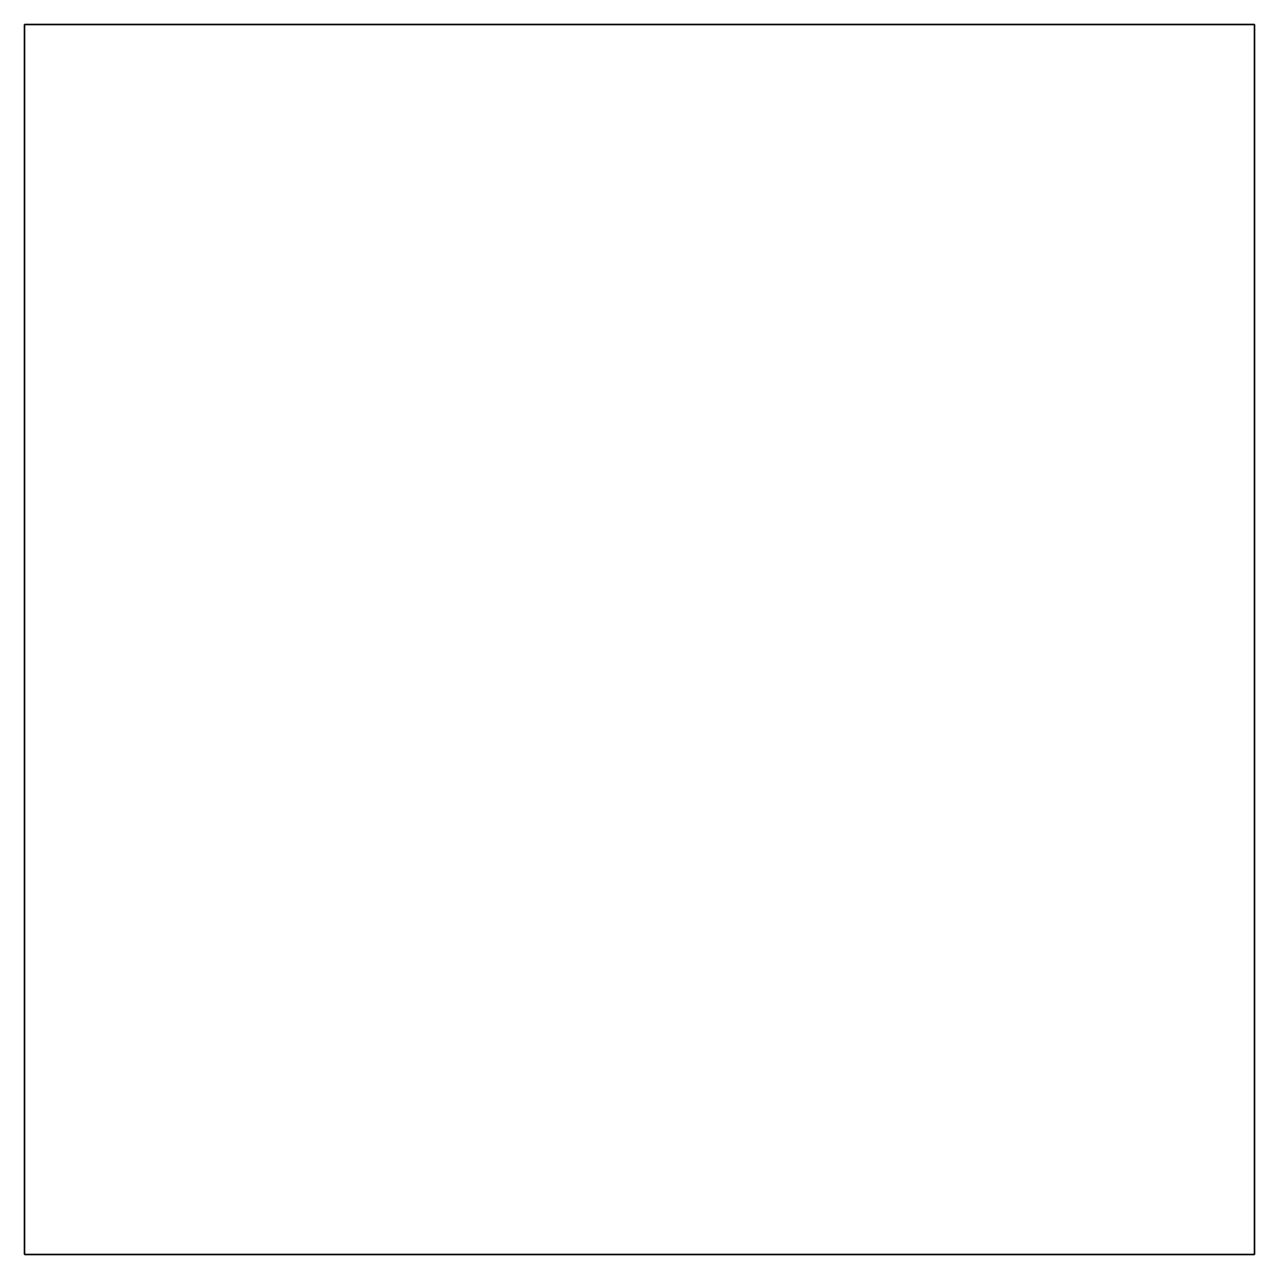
# Model space of a CAD drawing. Header units: millimetres. Extents: x -1.8 to 1.8, y -13.2 to 7.3.
# Drawn here: x -1 to 0, y -13.25 to -12.25 of the extents above; entities that cross this region are included whole.
import ezdxf

# ---------------------------------------------------------------- set-up
doc = ezdxf.new("R2010")
doc.units = ezdxf.units.MM

msp = doc.modelspace()

# ---------------------------------------------------------------- linework, layer by layer
for points in [[(0, -12.25, 1), (0, -12.25), (-1, -12.25), (-1, -12.25, 1)], [(-1, -12.25, 1), (-1, -12.25), (-1, -13.25), (-1, -13.25, 1)], [(-1, -13.25), (-1, -12.25), (0, -12.25), (0, -13.25)], [(0, -13.25, 1), (0, -12.25, 1), (-1, -12.25, 1), (-1, -13.25, 1)], [(0, -13.25), (0, -12.25), (0, -12.25, 1), (0, -13.25, 1)], [(-1, -13.25, 1), (-1, -13.25), (0, -13.25), (0, -13.25, 1)]]:
    msp.add_3dface(points)

doc.saveas('drawing.dxf')
